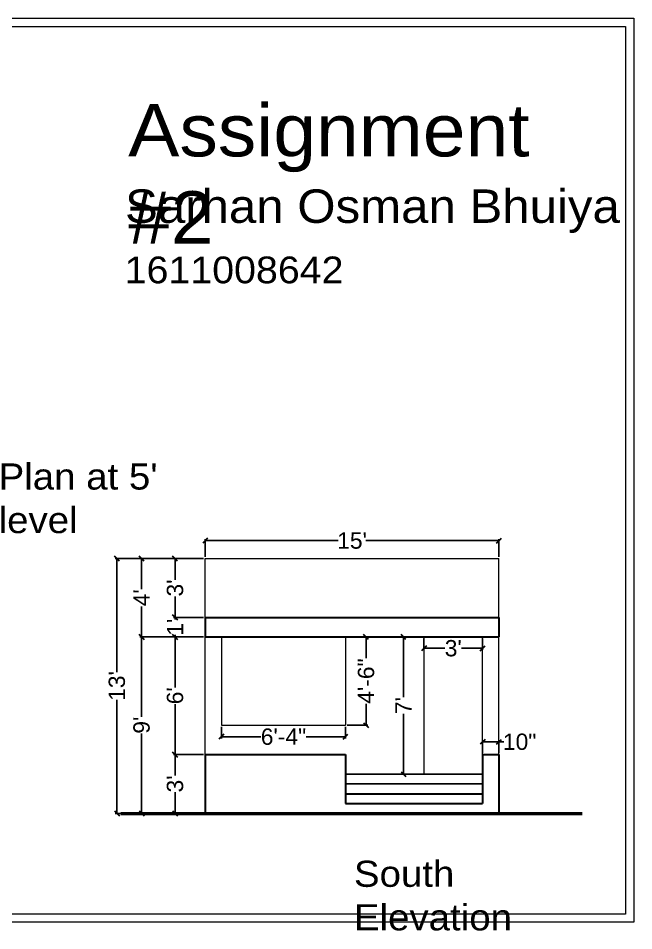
# Model space of a CAD drawing. Header units: inches. Extents: x -3410734 to 406749, y -209950 to -6742.
# Drawn here: x 259802 to 260179, y -137683 to -137124 of the extents above; entities that cross this region are included whole.
import ezdxf

# ---------------------------------------------------------------- set-up
doc = ezdxf.new("R2010")
doc.units = ezdxf.units.IN
doc.header["$LTSCALE"] = 30
doc.header["$MEASUREMENT"] = 0
doc.header["$PDMODE"] = 3
doc.linetypes.add('HIDDEN', pattern=[0.375, 0.25, -0.125])
doc.layers.get('0').update_dxf_attribs({"color": 230, "lineweight": 30})
doc.layers.get('Defpoints').update_dxf_attribs({"lineweight": 30})
doc.layers.add('HATCH', color=8, linetype='Continuous', lineweight=30)
doc.layers.add('railing', color=220, linetype='HIDDEN', lineweight=30)
doc.styles.add('Dim Text', font='tt0009m_.ttf', dxfattribs={"width": 1.1})
doc.styles.get("Standard").update_dxf_attribs({"font": 'arial.ttf'})
doc.dimstyles.get("Standard").update_dxf_attribs({"dimtxt": 10, "dimasz": 3, "dimexe": 1, "dimexo": 1, "dimgap": 0.5, "dimtad": 0, "dimtoh": 1, "dimdec": 0, "dimrnd": 0.125, "dimzin": 0, "dimdsep": 46, "dimlunit": 3, "dimtxsty": 'Standard', "dimblk": 'OBLIQUE', "dimcen": 0, "dimclrd": 117, "dimclre": 105, "dimclrt": 7, "dimadec": 0, "dimazin": 0, "dimtfac": 1, "dimtdec": 0, "dimtofl": 0, "dimtmove": 0, "dimatfit": 3, "dimfxl": 1, "dimtolj": 1, "dimtzin": 0, "dimarcsym": 0})

# ---------------------------------------------------------------- blocks, each defined once
blk = doc.blocks.new('_OBLIQUE')
at = {"color": 0, "linetype": 'ByBlock'}
blk.add_line((-0.5, -0.5), (0.5, 0.5), dxfattribs=at)
blk = doc.blocks.new('*D447')
at = {"layer": 'Defpoints', "color": 0, "linetype": 'ByBlock', "lineweight": 9, "transparency": 16777216}
for p in [(259916.35, -137574.8), (259897.95, -137610.8), (259916.35, -137610.8)]:
    blk.add_point(p, dxfattribs=at)
at = {"layer": 'railing', "color": 105, "linetype": 'ByBlock', "lineweight": -2, "transparency": 16777216}
for p, q in [((259915.35, -137574.8), (259896.95, -137574.8)), ((259915.35, -137610.8), (259896.95, -137610.8))]:
    blk.add_line(p, q, dxfattribs=at)
at = {"layer": 'railing', "color": 117, "linetype": 'ByBlock', "lineweight": -2, "transparency": 16777216}
for p, q in [((259897.95, -137574.8), (259897.95, -137587.7)), ((259897.95, -137610.8), (259897.95, -137597.9))]:
    blk.add_line(p, q, dxfattribs=at)
at = {"layer": 'railing', "color": 117, "linetype": 'ByBlock', "lineweight": -2, "transparency": 16777216, "xscale": 3, "yscale": 3, "zscale": 3}
for p, rotation in [((259897.95, -137574.8), 90), ((259897.95, -137610.8), 270)]:
    blk.add_blockref('_OBLIQUE', p, dxfattribs=dict(at, rotation=rotation))
at = {"layer": 'railing', "color": 7, "linetype": 'ByBlock', "lineweight": 9, "transparency": 16777216, "insert": (259897.95, -137592.8), "char_height": 10, "attachment_point": 5, "rotation": 90}
blk.add_mtext("\\A1;3'", dxfattribs=at)
blk = doc.blocks.new('*D448')
at = {"layer": 'Defpoints', "color": 0, "linetype": 'ByBlock', "lineweight": 9, "transparency": 16777216}
for p in [(259897.95, -137502.8), (259916.35, -137502.8), (259916.35, -137574.8)]:
    blk.add_point(p, dxfattribs=at)
at = {"layer": 'railing', "color": 105, "linetype": 'ByBlock', "lineweight": -2, "transparency": 16777216}
for p, q in [((259915.35, -137502.8), (259896.95, -137502.8)), ((259915.35, -137574.8), (259896.95, -137574.8))]:
    blk.add_line(p, q, dxfattribs=at)
at = {"layer": 'railing', "color": 117, "linetype": 'ByBlock', "lineweight": -2, "transparency": 16777216}
for p, q in [((259897.95, -137502.8), (259897.95, -137533.67)), ((259897.95, -137574.8), (259897.95, -137543.93))]:
    blk.add_line(p, q, dxfattribs=at)
at = {"layer": 'railing', "color": 117, "linetype": 'ByBlock', "lineweight": -2, "transparency": 16777216, "xscale": 3, "yscale": 3, "zscale": 3}
for p, rotation in [((259897.95, -137502.8), 90), ((259897.95, -137574.8), 270)]:
    blk.add_blockref('_OBLIQUE', p, dxfattribs=dict(at, rotation=rotation))
at = {"layer": 'railing', "color": 7, "linetype": 'ByBlock', "lineweight": 9, "transparency": 16777216, "insert": (259897.95, -137538.8), "char_height": 10, "attachment_point": 5, "rotation": 90}
blk.add_mtext("\\A1;6'", dxfattribs=at)
blk = doc.blocks.new('*D449')
at = {"layer": 'Defpoints', "color": 0, "linetype": 'ByBlock', "lineweight": 9, "transparency": 16777216}
for p in [(259897.95, -137490.8), (259916.35, -137490.8), (259916.35, -137502.8)]:
    blk.add_point(p, dxfattribs=at)
at = {"layer": 'railing', "color": 105, "linetype": 'ByBlock', "lineweight": -2, "transparency": 16777216}
for p, q in [((259915.35, -137490.8), (259896.95, -137490.8)), ((259915.35, -137502.8), (259896.95, -137502.8))]:
    blk.add_line(p, q, dxfattribs=at)
at = {"layer": 'railing', "color": 117, "linetype": 'ByBlock', "lineweight": -2, "transparency": 16777216}
for p, q in [((259897.95, -137490.8), (259897.95, -137492.17)), ((259897.95, -137502.8), (259897.95, -137501.43))]:
    blk.add_line(p, q, dxfattribs=at)
at = {"layer": 'railing', "color": 117, "linetype": 'ByBlock', "lineweight": -2, "transparency": 16777216, "xscale": 3, "yscale": 3, "zscale": 3}
for p, rotation in [((259897.95, -137490.8), 90), ((259897.95, -137502.8), 270)]:
    blk.add_blockref('_OBLIQUE', p, dxfattribs=dict(at, rotation=rotation))
at = {"layer": 'railing', "color": 7, "linetype": 'ByBlock', "lineweight": 9, "transparency": 16777216, "insert": (259897.95, -137496.8), "char_height": 10, "attachment_point": 5, "rotation": 90}
blk.add_mtext("\\A1;1'", dxfattribs=at)
blk = doc.blocks.new('*D450')
at = {"layer": 'Defpoints', "color": 0, "linetype": 'ByBlock', "lineweight": 9, "transparency": 16777216}
for p in [(259897.95, -137454.8), (259916.35, -137454.8), (259916.35, -137490.8)]:
    blk.add_point(p, dxfattribs=at)
at = {"layer": 'railing', "color": 105, "linetype": 'ByBlock', "lineweight": -2, "transparency": 16777216}
for p, q in [((259915.35, -137454.8), (259896.95, -137454.8)), ((259915.35, -137490.8), (259896.95, -137490.8))]:
    blk.add_line(p, q, dxfattribs=at)
at = {"layer": 'railing', "color": 117, "linetype": 'ByBlock', "lineweight": -2, "transparency": 16777216}
for p, q in [((259897.95, -137454.8), (259897.95, -137467.7)), ((259897.95, -137490.8), (259897.95, -137477.9))]:
    blk.add_line(p, q, dxfattribs=at)
at = {"layer": 'railing', "color": 117, "linetype": 'ByBlock', "lineweight": -2, "transparency": 16777216, "xscale": 3, "yscale": 3, "zscale": 3}
for p, rotation in [((259897.95, -137454.8), 90), ((259897.95, -137490.8), 270)]:
    blk.add_blockref('_OBLIQUE', p, dxfattribs=dict(at, rotation=rotation))
at = {"layer": 'railing', "color": 7, "linetype": 'ByBlock', "lineweight": 9, "transparency": 16777216, "insert": (259897.95, -137472.8), "char_height": 10, "attachment_point": 5, "rotation": 90}
blk.add_mtext("\\A1;3'", dxfattribs=at)
blk = doc.blocks.new('*D451')
at = {"layer": 'Defpoints', "color": 0, "linetype": 'ByBlock', "lineweight": 9, "transparency": 16777216}
for p in [(259877.44, -137502.8), (259916.35, -137502.8), (259916.35, -137610.8)]:
    blk.add_point(p, dxfattribs=at)
at = {"layer": 'railing', "color": 105, "linetype": 'ByBlock', "lineweight": -2, "transparency": 16777216}
for p, q in [((259915.35, -137502.8), (259876.44, -137502.8)), ((259915.35, -137610.8), (259876.44, -137610.8))]:
    blk.add_line(p, q, dxfattribs=at)
at = {"layer": 'railing', "color": 117, "linetype": 'ByBlock', "lineweight": -2, "transparency": 16777216}
for p, q in [((259877.44, -137502.8), (259877.44, -137551.7)), ((259877.44, -137610.8), (259877.44, -137561.9))]:
    blk.add_line(p, q, dxfattribs=at)
at = {"layer": 'railing', "color": 117, "linetype": 'ByBlock', "lineweight": -2, "transparency": 16777216, "xscale": 3, "yscale": 3, "zscale": 3}
for p, rotation in [((259877.44, -137502.8), 90), ((259877.44, -137610.8), 270)]:
    blk.add_blockref('_OBLIQUE', p, dxfattribs=dict(at, rotation=rotation))
at = {"layer": 'railing', "color": 7, "linetype": 'ByBlock', "lineweight": 9, "transparency": 16777216, "insert": (259877.44, -137556.8), "char_height": 10, "attachment_point": 5, "rotation": 90}
blk.add_mtext("\\A1;9'", dxfattribs=at)
blk = doc.blocks.new('*D452')
at = {"layer": 'Defpoints', "color": 0, "linetype": 'ByBlock', "lineweight": 9, "transparency": 16777216}
for p in [(259877.44, -137454.8), (259916.35, -137454.8), (259916.35, -137502.8)]:
    blk.add_point(p, dxfattribs=at)
at = {"layer": 'railing', "color": 105, "linetype": 'ByBlock', "lineweight": -2, "transparency": 16777216}
for p, q in [((259915.35, -137454.8), (259876.44, -137454.8)), ((259915.35, -137502.8), (259876.44, -137502.8))]:
    blk.add_line(p, q, dxfattribs=at)
at = {"layer": 'railing', "color": 117, "linetype": 'ByBlock', "lineweight": -2, "transparency": 16777216}
for p, q in [((259877.44, -137454.8), (259877.44, -137473.5)), ((259877.44, -137502.8), (259877.44, -137484.1))]:
    blk.add_line(p, q, dxfattribs=at)
at = {"layer": 'railing', "color": 117, "linetype": 'ByBlock', "lineweight": -2, "transparency": 16777216, "xscale": 3, "yscale": 3, "zscale": 3}
for p, rotation in [((259877.44, -137454.8), 90), ((259877.44, -137502.8), 270)]:
    blk.add_blockref('_OBLIQUE', p, dxfattribs=dict(at, rotation=rotation))
at = {"layer": 'railing', "color": 7, "linetype": 'ByBlock', "lineweight": 9, "transparency": 16777216, "insert": (259877.44, -137478.8), "char_height": 10, "attachment_point": 5, "rotation": 90}
blk.add_mtext("\\A1;4'", dxfattribs=at)
blk = doc.blocks.new('*D453')
at = {"layer": 'Defpoints', "color": 0, "linetype": 'ByBlock', "lineweight": 9, "transparency": 16777216}
for p in [(259862.31, -137454.8), (259916.35, -137454.8), (259916.35, -137610.8)]:
    blk.add_point(p, dxfattribs=at)
at = {"layer": 'railing', "color": 105, "linetype": 'ByBlock', "lineweight": -2, "transparency": 16777216}
for p, q in [((259915.35, -137454.8), (259861.31, -137454.8)), ((259915.35, -137610.8), (259861.31, -137610.8))]:
    blk.add_line(p, q, dxfattribs=at)
at = {"layer": 'railing', "color": 117, "linetype": 'ByBlock', "lineweight": -2, "transparency": 16777216}
for p, q in [((259862.31, -137454.8), (259862.31, -137524.29)), ((259862.31, -137610.8), (259862.31, -137541.32))]:
    blk.add_line(p, q, dxfattribs=at)
at = {"layer": 'railing', "color": 117, "linetype": 'ByBlock', "lineweight": -2, "transparency": 16777216, "xscale": 3, "yscale": 3, "zscale": 3}
for p, rotation in [((259862.31, -137454.8), 90), ((259862.31, -137610.8), 270)]:
    blk.add_blockref('_OBLIQUE', p, dxfattribs=dict(at, rotation=rotation))
at = {"layer": 'railing', "color": 7, "linetype": 'ByBlock', "lineweight": 9, "transparency": 16777216, "insert": (259862.31, -137532.8), "char_height": 10, "attachment_point": 5, "rotation": 90}
blk.add_mtext("\\A1;13'", dxfattribs=at)
blk = doc.blocks.new('*D454')
at = {"layer": 'Defpoints', "color": 0, "linetype": 'ByBlock', "lineweight": 9, "transparency": 16777216}
for p in [(260002.35, -137502.8), (260002.35, -137556.8), (260014.96, -137556.8)]:
    blk.add_point(p, dxfattribs=at)
at = {"layer": 'railing', "color": 105, "linetype": 'ByBlock', "lineweight": -2, "transparency": 16777216}
for p, q in [((260003.35, -137502.8), (260015.96, -137502.8)), ((260003.35, -137556.8), (260015.96, -137556.8))]:
    blk.add_line(p, q, dxfattribs=at)
at = {"layer": 'railing', "color": 117, "linetype": 'ByBlock', "lineweight": -2, "transparency": 16777216}
for p, q in [((260014.96, -137502.8), (260014.96, -137515.81)), ((260014.96, -137556.8), (260014.96, -137543.79))]:
    blk.add_line(p, q, dxfattribs=at)
at = {"layer": 'railing', "color": 117, "linetype": 'ByBlock', "lineweight": -2, "transparency": 16777216, "xscale": 3, "yscale": 3, "zscale": 3}
for p, rotation in [((260014.96, -137502.8), 90), ((260014.96, -137556.8), 270)]:
    blk.add_blockref('_OBLIQUE', p, dxfattribs=dict(at, rotation=rotation))
at = {"layer": 'railing', "color": 7, "linetype": 'ByBlock', "lineweight": 9, "transparency": 16777216, "insert": (260014.96, -137529.8), "char_height": 10, "attachment_point": 5, "rotation": 90}
blk.add_mtext('\\A1;4\'-6"', dxfattribs=at)
blk = doc.blocks.new('*D455')
at = {"layer": 'Defpoints', "color": 0, "linetype": 'ByBlock', "lineweight": 9, "transparency": 16777216}
for p in [(259926.35, -137556.8), (260002.35, -137556.8), (260002.35, -137563.91)]:
    blk.add_point(p, dxfattribs=at)
at = {"layer": 'railing', "color": 105, "linetype": 'ByBlock', "lineweight": -2, "transparency": 16777216}
for p, q in [((259926.35, -137557.8), (259926.35, -137564.91)), ((260002.35, -137557.8), (260002.35, -137564.91))]:
    blk.add_line(p, q, dxfattribs=at)
at = {"layer": 'railing', "color": 117, "linetype": 'ByBlock', "lineweight": -2, "transparency": 16777216}
for p, q in [((259926.35, -137563.91), (259950.53, -137563.91)), ((260002.35, -137563.91), (259978.17, -137563.91))]:
    blk.add_line(p, q, dxfattribs=at)
at = {"layer": 'railing', "color": 117, "linetype": 'ByBlock', "lineweight": -2, "transparency": 16777216, "xscale": 3, "yscale": 3, "zscale": 3, "rotation": 180}
blk.add_blockref('_OBLIQUE', (259926.35, -137563.91), dxfattribs=at)
at = {"layer": 'railing', "color": 117, "linetype": 'ByBlock', "lineweight": -2, "transparency": 16777216, "xscale": 3, "yscale": 3, "zscale": 3}
blk.add_blockref('_OBLIQUE', (260002.35, -137563.91), dxfattribs=at)
at = {"layer": 'railing', "color": 7, "linetype": 'ByBlock', "lineweight": 9, "transparency": 16777216, "insert": (259964.35, -137563.91), "char_height": 10, "attachment_point": 5}
blk.add_mtext('\\A1;6\'-4"', dxfattribs=at)
blk = doc.blocks.new('*D456')
at = {"layer": 'Defpoints', "color": 0, "linetype": 'ByBlock', "lineweight": 9, "transparency": 16777216}
for p in [(260096.35, -137443.8), (259916.35, -137454.8), (260096.35, -137454.8)]:
    blk.add_point(p, dxfattribs=at)
at = {"layer": 'railing', "color": 105, "linetype": 'ByBlock', "lineweight": -2, "transparency": 16777216}
for p, q in [((259916.35, -137453.8), (259916.35, -137442.8)), ((260096.35, -137453.8), (260096.35, -137442.8))]:
    blk.add_line(p, q, dxfattribs=at)
at = {"layer": 'railing', "color": 117, "linetype": 'ByBlock', "lineweight": -2, "transparency": 16777216}
for p, q in [((259916.35, -137443.8), (259997.84, -137443.8)), ((260096.35, -137443.8), (260014.87, -137443.8))]:
    blk.add_line(p, q, dxfattribs=at)
at = {"layer": 'railing', "color": 117, "linetype": 'ByBlock', "lineweight": -2, "transparency": 16777216, "xscale": 3, "yscale": 3, "zscale": 3, "rotation": 180}
blk.add_blockref('_OBLIQUE', (259916.35, -137443.8), dxfattribs=at)
at = {"layer": 'railing', "color": 117, "linetype": 'ByBlock', "lineweight": -2, "transparency": 16777216, "xscale": 3, "yscale": 3, "zscale": 3}
blk.add_blockref('_OBLIQUE', (260096.35, -137443.8), dxfattribs=at)
at = {"layer": 'railing', "color": 7, "linetype": 'ByBlock', "lineweight": 9, "transparency": 16777216, "insert": (260006.35, -137443.8), "char_height": 10, "attachment_point": 5}
blk.add_mtext("\\A1;15'", dxfattribs=at)
blk = doc.blocks.new('*D457')
at = {"layer": 'Defpoints', "color": 0, "linetype": 'ByBlock', "lineweight": 9, "transparency": 16777216}
for p in [(260050.35, -137502.8), (260037.87, -137586.8), (260050.35, -137586.8)]:
    blk.add_point(p, dxfattribs=at)
at = {"layer": 'railing', "color": 105, "linetype": 'ByBlock', "lineweight": -2, "transparency": 16777216}
for p, q in [((260049.35, -137502.8), (260036.87, -137502.8)), ((260049.35, -137586.8), (260036.87, -137586.8))]:
    blk.add_line(p, q, dxfattribs=at)
at = {"layer": 'railing', "color": 117, "linetype": 'ByBlock', "lineweight": -2, "transparency": 16777216}
for p, q in [((260037.87, -137502.8), (260037.87, -137539.74)), ((260037.87, -137586.8), (260037.87, -137549.86))]:
    blk.add_line(p, q, dxfattribs=at)
at = {"layer": 'railing', "color": 117, "linetype": 'ByBlock', "lineweight": -2, "transparency": 16777216, "xscale": 3, "yscale": 3, "zscale": 3}
for p, rotation in [((260037.87, -137502.8), 90), ((260037.87, -137586.8), 270)]:
    blk.add_blockref('_OBLIQUE', p, dxfattribs=dict(at, rotation=rotation))
at = {"layer": 'railing', "color": 7, "linetype": 'ByBlock', "lineweight": 9, "transparency": 16777216, "insert": (260037.87, -137544.8), "char_height": 10, "attachment_point": 5, "rotation": 90}
blk.add_mtext("\\A1;7'", dxfattribs=at)
blk = doc.blocks.new('*D458')
at = {"layer": 'Defpoints', "color": 0, "linetype": 'ByBlock', "lineweight": 9, "transparency": 16777216}
for p in [(260050.35, -137502.8), (260086.35, -137502.8), (260086.35, -137509.73)]:
    blk.add_point(p, dxfattribs=at)
at = {"layer": 'railing', "color": 105, "linetype": 'ByBlock', "lineweight": -2, "transparency": 16777216}
for p, q in [((260050.35, -137503.8), (260050.35, -137510.73)), ((260086.35, -137503.8), (260086.35, -137510.73))]:
    blk.add_line(p, q, dxfattribs=at)
at = {"layer": 'railing', "color": 117, "linetype": 'ByBlock', "lineweight": -2, "transparency": 16777216}
for p, q in [((260050.35, -137509.73), (260063.25, -137509.73)), ((260086.35, -137509.73), (260073.45, -137509.73))]:
    blk.add_line(p, q, dxfattribs=at)
at = {"layer": 'railing', "color": 117, "linetype": 'ByBlock', "lineweight": -2, "transparency": 16777216, "xscale": 3, "yscale": 3, "zscale": 3, "rotation": 180}
blk.add_blockref('_OBLIQUE', (260050.35, -137509.73), dxfattribs=at)
at = {"layer": 'railing', "color": 117, "linetype": 'ByBlock', "lineweight": -2, "transparency": 16777216, "xscale": 3, "yscale": 3, "zscale": 3}
blk.add_blockref('_OBLIQUE', (260086.35, -137509.73), dxfattribs=at)
at = {"layer": 'railing', "color": 7, "linetype": 'ByBlock', "lineweight": 9, "transparency": 16777216, "insert": (260068.35, -137509.73), "char_height": 10, "attachment_point": 5}
blk.add_mtext("\\A1;3'", dxfattribs=at)
blk = doc.blocks.new('*D459')
at = {"layer": 'Defpoints', "color": 0, "linetype": 'ByBlock', "lineweight": 9, "transparency": 16777216}
for p in [(260096.35, -137567.02), (260086.35, -137574.8), (260096.35, -137574.8)]:
    blk.add_point(p, dxfattribs=at)
at = {"layer": 'railing', "color": 105, "linetype": 'ByBlock', "lineweight": -2, "transparency": 16777216}
for p, q in [((260086.35, -137573.8), (260086.35, -137566.02)), ((260096.35, -137573.8), (260096.35, -137566.02))]:
    blk.add_line(p, q, dxfattribs=at)
at = {"layer": 'railing', "color": 117, "linetype": 'ByBlock', "lineweight": -2, "transparency": 16777216}
for p, q in [((260086.35, -137567.02), (260096.35, -137567.02)), ((260096.35, -137567.02), (260099.35, -137567.02))]:
    blk.add_line(p, q, dxfattribs=at)
at = {"layer": 'railing', "color": 117, "linetype": 'ByBlock', "lineweight": -2, "transparency": 16777216, "xscale": 3, "yscale": 3, "zscale": 3, "rotation": 180}
blk.add_blockref('_OBLIQUE', (260086.35, -137567.02), dxfattribs=at)
at = {"layer": 'railing', "color": 117, "linetype": 'ByBlock', "lineweight": -2, "transparency": 16777216, "xscale": 3, "yscale": 3, "zscale": 3}
blk.add_blockref('_OBLIQUE', (260096.35, -137567.02), dxfattribs=at)
at = {"layer": 'railing', "color": 7, "linetype": 'ByBlock', "lineweight": 9, "transparency": 16777216, "insert": (260109.01, -137567.02), "char_height": 10, "attachment_point": 5}
blk.add_mtext('\\A1;10"', dxfattribs=at)

msp = doc.modelspace()

# ---------------------------------------------------------------- linework, layer by layer
at = {"layer": 'HATCH', "lineweight": 20}
for p, q in [((259916.351, -137454.8), (260096.351, -137454.8)), ((259916.351, -137490.8), (259916.351, -137454.8)), ((260096.351, -137490.8), (260096.351, -137454.8)), ((259916.351, -137574.8), (259916.351, -137502.8)), ((259926.351, -137502.8), (259926.351, -137556.8)), ((260002.351, -137502.8), (260002.351, -137556.8)), ((260050.351, -137502.8), (260050.351, -137586.8)), ((260086.351, -137574.8), (260086.351, -137502.8)), ((260096.351, -137574.8), (260096.351, -137502.8)), ((259926.351, -137556.8), (260002.351, -137556.8))]:
    msp.add_line(p, q, dxfattribs=at)
at = {"layer": 'HATCH', "color": 18, "lineweight": 30, "true_color": 0x000000}
for p, q in [((259916.351, -137490.8), (259916.351, -137502.8)), ((259916.351, -137490.8), (260096.351, -137490.8)), ((260096.351, -137490.8), (260096.351, -137502.8)), ((259916.351, -137502.8), (260096.351, -137502.8)), ((259916.351, -137574.8), (260002.351, -137574.8)), ((259916.351, -137574.8), (259916.351, -137610.8)), ((260002.351, -137574.8), (260002.351, -137604.8)), ((260086.351, -137574.8), (260096.351, -137574.8)), ((260086.351, -137574.8), (260086.351, -137604.8)), ((260096.351, -137574.8), (260096.351, -137610.8)), ((260002.351, -137604.8), (260086.351, -137604.8))]:
    msp.add_line(p, q, dxfattribs=at)
at = {"layer": 'HATCH', "lineweight": 25}
for p, q in [((260002.351, -137586.8), (260086.351, -137586.8)), ((260002.351, -137592.8), (260086.351, -137592.8))]:
    msp.add_line(p, q, dxfattribs=at)
at = {"layer": 'HATCH', "lineweight": 30}
msp.add_line((260002.351, -137598.8), (260086.351, -137598.8), dxfattribs=at)
at = {"layer": 'HATCH', "color": 18, "lineweight": 50, "true_color": 0x000000}
msp.add_line((259864.706, -137610.8), (260147.351, -137610.8), dxfattribs=at)
at = {"layer": 'HATCH', "lineweight": 20}
for points in [[(259419.11, -137123.845), (260178.898, -137123.845), (260178.898, -137677.489), (259419.11, -137677.489)], [(259424.11, -137128.845), (260173.898, -137128.845), (260173.898, -137672.489), (259424.11, -137672.489)]]:
    msp.add_lwpolyline(points, close=True, dxfattribs=at)

# ---------------------------------------------------------------- texts
at = {"layer": 'HATCH', "color": 18, "true_color": 0x000000, "attachment_point": 1, "style": 'Dim Text'}
for s, width, insert, char_height in [('Assignment #2', 281.3196, (259869.211, -137176.463), 32), ('Sarhan Osman Bhuiya', 326.05569, (259867.297, -137228.689), 20.48), ('1611008642', 326.05569, (259867.063, -137269.791), 16.384)]:
    msp.add_mtext_dynamic_manual_height_columns(s, width=width, gutter_width=40, heights=[8], dxfattribs=dict(at, insert=insert, char_height=char_height))
at = {"layer": 'HATCH', "char_height": 16, "attachment_point": 1, "style": 'Dim Text'}
for s, width, gutter_width, insert in [("Plan at 5' level", 128.41523, 40, (259789.858, -137396.504)), ('South Elevation', 139.84165, 69.926, (260007.509, -137639.813))]:
    msp.add_mtext_dynamic_manual_height_columns(s, width=width, gutter_width=gutter_width, heights=[8], dxfattribs=dict(at, insert=insert))

# ---------------------------------------------------------------- dimensions: what is measured, and where the dimension line sits
at = {"layer": 'railing', "color": 244, "linetype": 'ByBlock', "lineweight": 9, "true_color": 0x991b1e}
for base, p1, p2, picture, middle in [((260096.351, -137443.805), (259916.351, -137454.8), (260096.351, -137454.8), '*D456', (260006.351, -137443.805)), ((260086.351, -137509.726), (260050.351, -137502.8), (260086.351, -137502.8), '*D458', (260068.351, -137509.726)), ((260002.351, -137563.909), (259926.351, -137556.8), (260002.351, -137556.8), '*D455', (259964.351, -137563.909)), ((260096.351, -137567.024), (260086.351, -137574.8), (260096.351, -137574.8), '*D459', (260109.012, -137567.024))]:
    dim = msp.add_linear_dim(base=base, p1=p1, p2=p2, dimstyle='Standard', dxfattribs=at)
    dim.commit()
    dim.dimension.update_dxf_attribs({"geometry": picture, "text_midpoint": middle})
for base, p1, p2, picture, middle in [((259862.308, -137454.8), (259916.351, -137610.8), (259916.351, -137454.8), '*D453', (259862.308, -137532.8)), ((259877.437, -137454.8), (259916.351, -137502.8), (259916.351, -137454.8), '*D452', (259877.437, -137478.8)), ((259897.946, -137454.8), (259916.351, -137490.8), (259916.351, -137454.8), '*D450', (259897.946, -137472.8)), ((259897.946, -137490.8), (259916.351, -137502.8), (259916.351, -137490.8), '*D449', (259897.946, -137496.8)), ((259877.437, -137502.8), (259916.351, -137610.8), (259916.351, -137502.8), '*D451', (259877.437, -137556.8)), ((259897.946, -137502.8), (259916.351, -137574.8), (259916.351, -137502.8), '*D448', (259897.946, -137538.8)), ((260014.957, -137556.8), (260002.351, -137502.8), (260002.351, -137556.8), '*D454', (260014.957, -137529.8)), ((260037.874, -137586.8), (260050.351, -137502.8), (260050.351, -137586.8), '*D457', (260037.874, -137544.8)), ((259897.946, -137610.8), (259916.351, -137574.8), (259916.351, -137610.8), '*D447', (259897.946, -137592.8))]:
    dim = msp.add_linear_dim(base=base, p1=p1, p2=p2, angle=90, dimstyle='Standard', dxfattribs=at)
    dim.commit()
    dim.dimension.update_dxf_attribs({"geometry": picture, "text_midpoint": middle})

doc.saveas('drawing.dxf')
